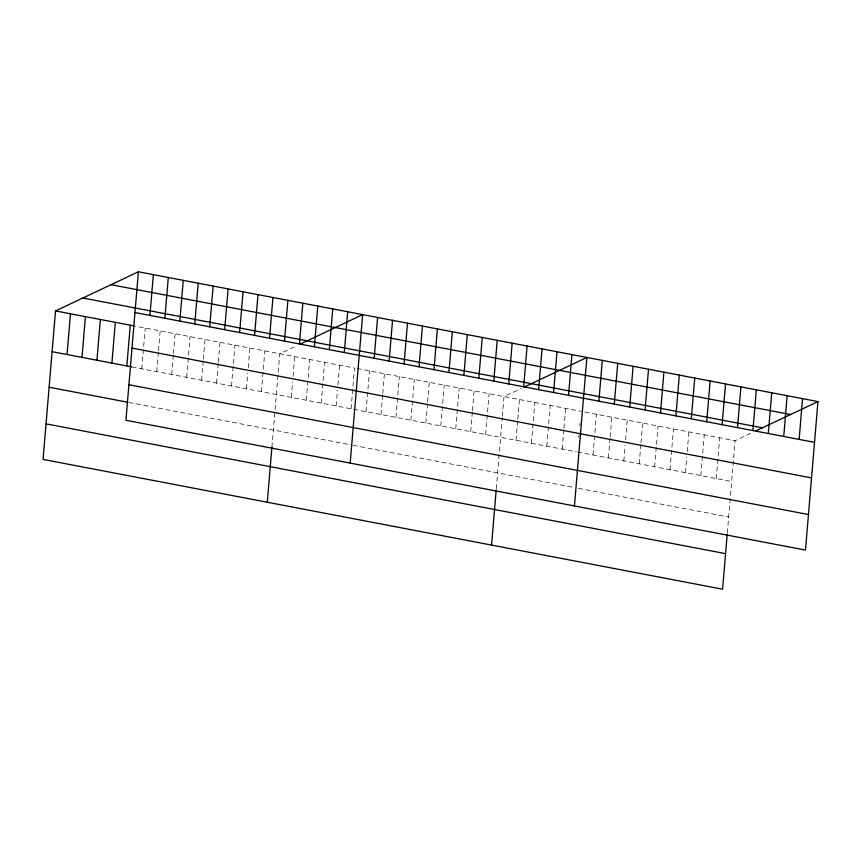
<?xml version="1.0" encoding="UTF-8"?>
<svg xmlns="http://www.w3.org/2000/svg" width="861" height="861" viewBox="0 0 861 861"><rect width="100%" height="100%" fill="white"/><g stroke="black" fill="none" stroke-linecap="round" stroke-linejoin="round"><path stroke-width="0.65" stroke-dasharray="4.3 3.23" d="M141.796 368.809L145.218 328.052M156.745 371.661L158.402 351.945M158.51 350.631L160.168 330.915M171.694 374.524L173.352 354.797M173.459 353.484L175.117 333.767M186.643 377.376L190.066 336.619M201.603 380.228L203.25 360.511M203.368 359.198L205.015 339.482M216.552 383.091L218.199 363.364M218.317 362.05L219.975 342.334M231.501 385.943L234.924 345.186M246.45 388.795L247.774 373.017M248.216 367.765L249.873 348.048M261.4 391.658L264.822 350.901M271.925 447.16L279.771 353.753L296.862 345.681M291.298 397.362L292.622 381.584M293.063 376.332L294.72 356.615M306.247 400.225L309.669 359.467M321.196 403.077L324.619 362.32M336.145 405.929L337.469 390.151M337.91 384.899L339.568 365.182M351.094 408.792L354.517 368.034L135.252 326.147M366.054 411.644L369.477 370.887M381.003 414.496L382.65 394.779M382.768 393.466L384.426 373.749M395.952 417.359L399.375 376.601M410.901 420.211L414.324 379.453M425.851 423.063L427.508 403.346M427.616 402.033L429.273 382.316M440.8 425.926L444.222 385.168M455.749 428.778L459.171 388.02M470.698 431.63L472.355 411.913M472.463 410.6L474.12 390.883M485.647 434.493L489.07 393.735M496.28 488.768L502.254 417.628M502.361 416.315L504.019 396.587L521.12 388.515M516.008 440.283L517.655 420.566M517.773 419.253L519.431 399.536M531.409 443.232L534.832 402.474M546.81 446.17L550.233 405.413M562.211 449.108L563.869 429.391M563.977 428.078L565.634 408.362M578.829 437.592L579.055 434.966M579.819 425.764L580.045 423.138M593.014 454.995L596.436 414.249M608.426 457.944L610.083 438.217M610.191 436.904L611.848 417.187M623.827 460.883L625.151 445.105M625.592 439.853L627.249 420.125M639.228 463.821L640.885 444.104M640.993 442.791L642.65 423.074M654.629 466.77L658.052 426.012M670.03 469.708L673.453 428.95M685.442 472.657L686.766 456.879M687.207 451.616L688.865 431.899M700.843 475.595L704.266 434.837M716.244 478.533L719.667 437.786M727.33 532.905L735.068 440.724L752.159 432.652M357.014 368.508L581.035 411.3M584.888 412.042L735.068 440.724M131.83 366.904L576.332 451.81M577.613 452.057L731.646 481.482M128.849 402.453L351.848 445.051M353.096 445.288L574.631 487.606M578.484 488.348L728.664 517.03"/><path stroke-width="1.29" d="M138.395 271.785L125.932 420.276L805.476 550.082L817.95 401.592L138.395 271.785L55.524 310.918L43.05 459.408L722.605 589.215L727.222 534.121M67.05 354.528L70.473 313.77M81.999 357.38L85.422 316.633M96.949 360.242L100.371 319.485M111.898 363.094L115.32 322.337M126.847 365.947L130.269 325.2M149.932 315.395L153.355 274.648M164.881 318.258L168.304 277.5M179.831 321.11L183.253 280.352M194.78 323.962L198.202 283.215M209.729 326.825L213.151 286.067M224.678 329.677L228.1 288.919M239.627 332.529L243.05 291.782M254.576 335.392L257.999 294.634M269.525 338.244L272.948 297.486M267.297 502.243L271.925 447.16M284.474 341.096L287.897 300.349M299.424 343.959L302.846 303.201M314.383 346.811L317.806 306.053M329.332 349.663L332.755 308.916M344.282 352.526L347.704 311.768M350.179 463.11L362.653 314.62L300.285 344.066M374.18 358.23L377.602 317.483M389.129 361.093L392.551 320.335M404.078 363.945L407.501 323.187M419.027 366.797L422.45 326.05M433.976 369.66L437.399 328.902M448.925 372.512L452.348 331.754M463.875 375.364L467.297 334.617M478.834 378.227L482.257 337.469M493.784 381.079L497.206 340.321M491.556 545.078L496.184 489.995M508.733 383.931L512.155 343.184M523.682 386.793L527.104 346.036M538.631 389.646L542.053 348.888M553.58 392.498L557.002 351.751M568.529 395.36L571.952 354.603M574.438 505.945L586.901 357.455L524.532 386.901M598.879 401.151L602.302 360.404M614.291 404.1L617.714 363.342M629.692 407.038L633.115 366.28M645.093 409.987L648.516 369.229M660.495 412.925L663.917 372.167M675.896 415.863L679.318 375.116M691.308 418.812L694.73 378.054M706.709 421.75L710.131 380.992M722.11 424.688L725.532 383.941M737.511 427.637L740.934 386.88M752.912 430.575L756.335 389.829M768.313 433.524L771.736 392.767M783.725 436.462L787.148 395.705M799.126 439.401L802.549 398.654M755.581 431.038L817.95 401.592M111.047 284.7L790.602 414.507M82.871 298.003L762.415 427.809M134.973 312.543L814.528 442.35M55.524 310.918L134.004 325.91M131.991 348.092L811.546 477.898M52.101 351.675L131.83 366.904M128.913 384.727L808.468 514.534M49.109 387.224L127.6 402.216M46.031 423.86L725.586 553.655"/></g></svg>
